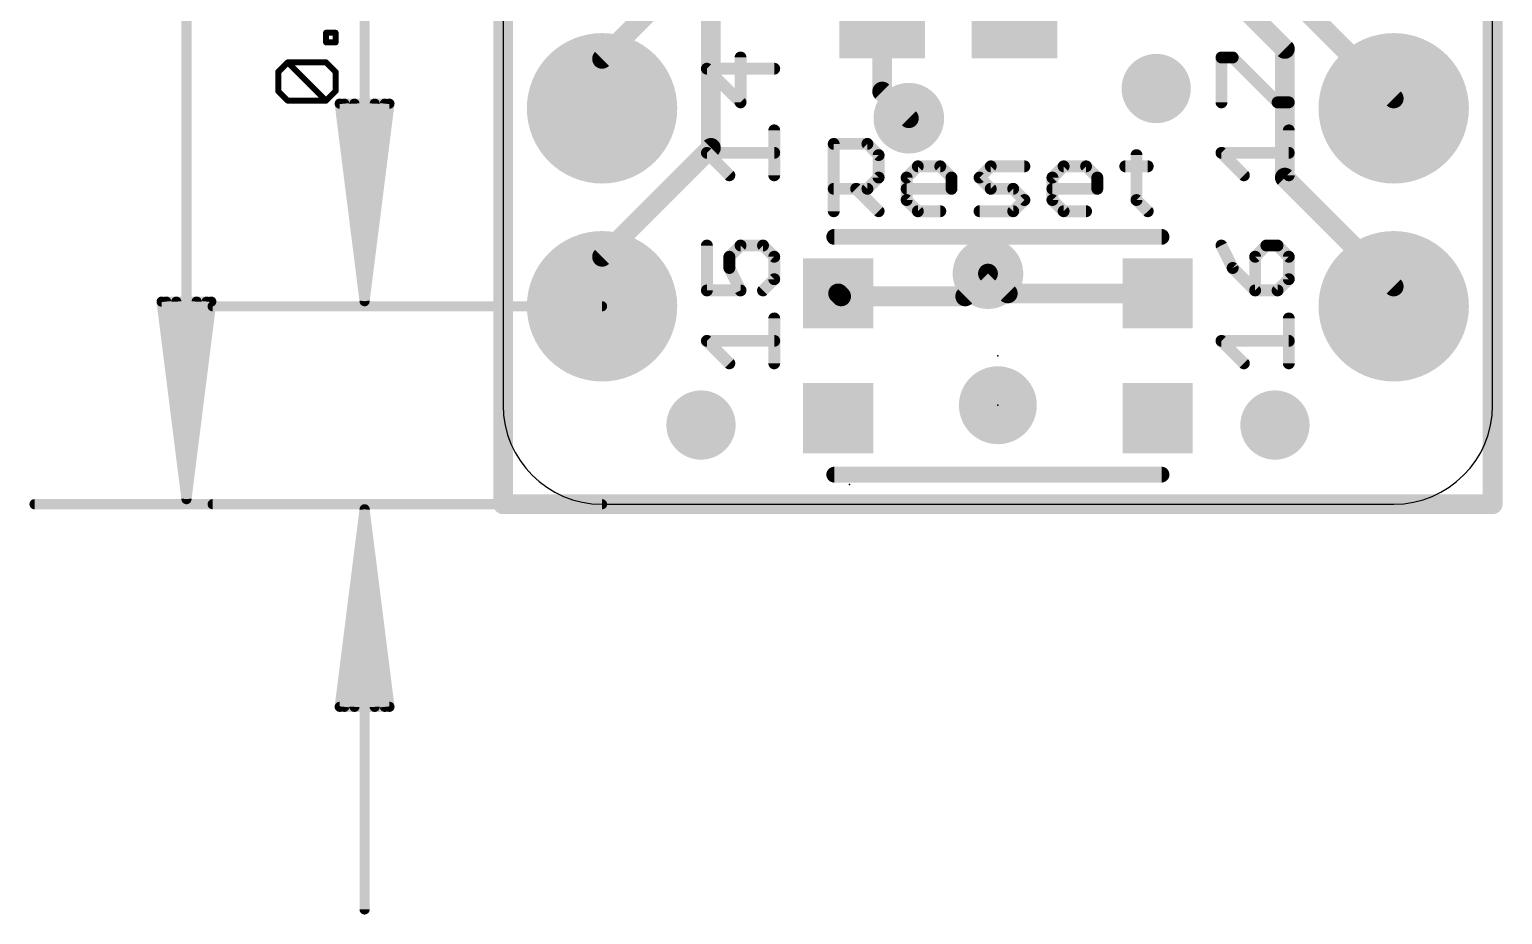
# Model space of a CAD drawing. Extents: x -6.1 to 12.8, y -5.3 to 38.3.
# Drawn here: x -6.08 to 12.83, y -5.27 to 6.09 of the extents above; entities that cross this region are included whole.
import ezdxf

# ---------------------------------------------------------------- set-up
doc = ezdxf.new("R2010")
doc.units = 0
for name, color, linetype in [('1', 12, 'CONTINUOUS'), ('17', 110, 'CONTINUOUS'), ('18', 110, 'CONTINUOUS'), ('20', 53, 'CONTINUOUS'), ('21', 40, 'CONTINUOUS'), ('23', 53, 'CONTINUOUS'), ('24', 53, 'CONTINUOUS'), ('47', 253, 'CONTINUOUS')]:
    doc.layers.add(name, color=color, linetype=linetype)

# ---------------------------------------------------------------- blocks, each defined once
blk = doc.blocks.new('PIE')
at = {"const_width": 0.5}
blk.add_lwpolyline([(0, -0.25, 1), (0, 0.25, 1), (0, -0.25)], format="xyb", dxfattribs=at)
blk = doc.blocks.new('ROUNDP')
at = {"const_width": 0.5}
blk.add_lwpolyline([(0, -0.25, 1), (0, 0.25, 1), (0, -0.25)], format="xyb", dxfattribs=at)
blk = doc.blocks.new('RECT')
blk.add_solid([(-0.5, -0.5), (0.5, -0.5), (-0.5, 0.5), (0.5, 0.5)])
blk = doc.blocks.new('ROUNDV')
at = {"const_width": 0.5}
blk.add_lwpolyline([(0, -0.25, 1), (0, 0.25, 1), (0, -0.25)], format="xyb", dxfattribs=at)

msp = doc.modelspace()

# ---------------------------------------------------------------- linework, layer by layer
at = {"layer": '1', "const_width": 0.254}
for points in [[(0, 33.02), (0, 0)], [(12.7, 0), (12.7, 33.02)], [(2.667, 7.112), (1.27, 5.715)], [(10.033, 6.604), (11.43, 5.207)], [(9.525, 6.35), (10.033, 5.842)], [(2.667, 6.223), (2.667, 4.572)], [(4.865, 5.295), (4.865, 6.223)], [(10.033, 5.842), (10.033, 4.191)], [(1.27, 5.715), (1.27, 5.08)], [(5.207, 4.953), (4.865, 5.295)], [(11.43, 5.207), (11.43, 5.08)], [(2.667, 4.572), (1.27, 3.175)], [(10.033, 4.191), (11.43, 2.794)], [(1.27, 3.175), (1.27, 2.54)], [(5.931, 2.667), (6.223, 2.959)], [(6.477, 2.705), (6.223, 2.959)], [(11.43, 2.794), (11.43, 2.54)], [(4.3, 2.705), (4.338, 2.667)], [(4.338, 2.667), (5.931, 2.667)], [(8.4, 2.705), (6.477, 2.705)], [(0, 0), (12.7, 0)]]:
    msp.add_lwpolyline(points, dxfattribs=at)
at = {"layer": '1', "const_width": 0.127}
for points in [[(10.0965, 5.842, 1), (9.9695, 5.842)], [(9.9881, 5.7971, 1), (10.0779, 5.8869)], [(1.3335, 5.715, 1), (1.2065, 5.715)], [(1.2251, 5.7599, 1), (1.3149, 5.6701)], [(4.9099, 5.3399, 1), (4.8201, 5.2501)], [(4.8015, 5.295, 1), (4.9285, 5.295)], [(11.4935, 5.207, 1), (11.3665, 5.207)], [(11.3851, 5.1621, 1), (11.4749, 5.2519)], [(1.2065, 5.08, 1), (1.3335, 5.08)], [(11.3665, 5.08, 1), (11.4935, 5.08)], [(5.1621, 4.9081, 1), (5.2519, 4.9979)], [(2.6035, 4.572, 1), (2.7305, 4.572)], [(2.7119, 4.5271, 1), (2.6221, 4.6169)], [(10.0779, 4.2359, 1), (9.9881, 4.1461)], [(9.9695, 4.191, 1), (10.0965, 4.191)], [(1.3335, 3.175, 1), (1.2065, 3.175)], [(1.2251, 3.2199, 1), (1.3149, 3.1301)], [(6.2679, 3.0039, 1), (6.1781, 2.9141)], [(6.2679, 2.9141, 1), (6.1781, 3.0039)], [(11.4935, 2.794, 1), (11.3665, 2.794)], [(11.3851, 2.7491, 1), (11.4749, 2.8389)], [(4.3449, 2.7499, 1), (4.2551, 2.6601)], [(4.338, 2.7305, 1), (4.338, 2.6035)], [(4.2931, 2.6221, 1), (4.3829, 2.7119)], [(5.8861, 2.7119, 1), (5.9759, 2.6221)], [(5.931, 2.6035, 1), (5.931, 2.7305)], [(6.477, 2.7685, 1), (6.477, 2.6415)], [(6.4321, 2.6601, 1), (6.5219, 2.7499)], [(8.4, 2.6415, 1), (8.4, 2.7685)], [(1.2065, 2.54, 1), (1.3335, 2.54)], [(11.3665, 2.54, 1), (11.4935, 2.54)], [(0, 0.0635, 1), (0, -0.0635)], [(-0.0635, 0, 1), (0.0635, 0)], [(12.6365, 0, 1), (12.7635, 0)], [(12.7, -0.0635, 1), (12.7, 0.0635)]]:
    msp.add_lwpolyline(points, format="xyb", dxfattribs=at)
at = {"layer": '20'}
for p, q in [((0, 31.75), (0, 1.27)), ((12.7, 1.27), (12.7, 31.75)), ((1.27, 0), (11.43, 0))]:
    msp.add_line(p, q, dxfattribs=at)
for centre, start, end in [((1.27, 1.27), 180, 270), ((11.43, 1.27), 270, 0)]:
    msp.add_arc(centre, 1.27, start, end, dxfattribs=at)
at = {"layer": '21'}
for points, const_width in [([(3.0476, 5.1562), (3.0476, 5.7324)], 0.1524), ([(9.2195, 5.1562), (9.2195, 5.7324)], 0.1524), ([(9.2195, 5.7324), (9.3635, 5.7324)], 0.1524), ([(9.3635, 5.7324), (9.9397, 5.1562)], 0.1524), ([(3.4798, 5.5884), (2.6155, 5.5884)], 0.1524), ([(2.6155, 5.5884), (3.0476, 5.1562)], 0.1524), ([(9.9397, 5.1562), (10.0838, 5.1562)], 0.1524), ([(3.4798, 4.2207), (3.4798, 4.7969)], 0.1524), ([(10.0838, 4.2207), (10.0838, 4.7969)], 0.1524), ([(2.9036, 4.2207), (2.6155, 4.5088)], 0.1524), ([(2.6155, 4.5088), (3.4798, 4.5088)], 0.1524), ([(4.2433, 3.7592), (4.2433, 4.6235)], 0.1524), ([(4.2433, 4.6235), (4.6755, 4.6235)], 0.1524), ([(4.6755, 4.6235), (4.8195, 4.4795)], 0.1524), ([(4.8195, 4.4795), (4.8195, 4.1914)], 0.1524), ([(8.1295, 4.4795), (8.1295, 3.9033)], 0.1524), ([(9.5076, 4.2207), (9.2195, 4.5088)], 0.1524), ([(9.2195, 4.5088), (10.0838, 4.5088)], 0.1524), ([(5.1788, 4.1914), (5.3229, 4.3354)], 0.1524), ([(5.3229, 4.3354), (5.611, 4.3354)], 0.1524), ([(5.611, 4.3354), (5.7551, 4.1914)], 0.1524), ([(6.1144, 4.1914), (6.2584, 4.3354)], 0.1524), ([(6.2584, 4.3354), (6.6906, 4.3354)], 0.1524), ([(7.0499, 4.1914), (7.1939, 4.3354)], 0.1524), ([(7.1939, 4.3354), (7.482, 4.3354)], 0.1524), ([(7.482, 4.3354), (7.6261, 4.1914)], 0.1524), ([(7.9854, 4.3354), (8.2735, 4.3354)], 0.1524), ([(4.8195, 4.1914), (4.6755, 4.0473)], 0.1524), ([(5.1788, 3.9033), (5.1788, 4.1914)], 0.1524), ([(5.7551, 4.1914), (5.7551, 4.0473)], 0.1524), ([(6.2584, 4.0473), (6.1144, 4.1914)], 0.1524), ([(7.0499, 3.9033), (7.0499, 4.1914)], 0.1524), ([(7.6261, 4.1914), (7.6261, 4.0473)], 0.1524), ([(4.6755, 4.0473), (4.2433, 4.0473)], 0.1524), ([(4.5314, 4.0473), (4.8195, 3.7592)], 0.1524), ([(5.7551, 4.0473), (5.1788, 4.0473)], 0.1524), ([(5.3229, 3.7592), (5.1788, 3.9033)], 0.1524), ([(6.5465, 4.0473), (6.2584, 4.0473)], 0.1524), ([(6.6906, 3.9033), (6.5465, 4.0473)], 0.1524), ([(6.5465, 3.7592), (6.6906, 3.9033)], 0.1524), ([(7.6261, 4.0473), (7.0499, 4.0473)], 0.1524), ([(7.1939, 3.7592), (7.0499, 3.9033)], 0.1524), ([(8.1295, 3.9033), (8.2735, 3.7592)], 0.1524), ([(5.611, 3.7592), (5.3229, 3.7592)], 0.1524), ([(6.1144, 3.7592), (6.5465, 3.7592)], 0.1524), ([(7.482, 3.7592), (7.1939, 3.7592)], 0.1524), ([(4.25, 3.4304), (8.45, 3.4304)], 0.2032), ([(2.6155, 3.3194), (2.6155, 2.7432)], 0.1524), ([(2.9036, 3.1754), (3.0476, 3.3194)], 0.1524), ([(2.9036, 3.0313), (2.9036, 3.1754)], 0.1524), ([(3.0476, 3.3194), (3.3357, 3.3194)], 0.1524), ([(3.3357, 3.3194), (3.4798, 3.1754)], 0.1524), ([(3.4798, 3.1754), (3.4798, 2.8873)], 0.1524), ([(9.2195, 3.3194), (9.3635, 3.0313)], 0.1524), ([(9.7957, 3.3194), (9.6516, 3.1754)], 0.1524), ([(9.6516, 3.1754), (9.6516, 2.7432)], 0.1524), ([(9.9397, 3.3194), (9.7957, 3.3194)], 0.1524), ([(10.0838, 3.1754), (9.9397, 3.3194)], 0.1524), ([(10.0838, 2.8873), (10.0838, 3.1754)], 0.1524), ([(3.0476, 2.7432), (2.9036, 3.0313)], 0.1524), ([(9.3635, 3.0313), (9.6516, 2.7432)], 0.1524), ([(3.4798, 2.8873), (3.3357, 2.7432)], 0.1524), ([(9.9397, 2.7432), (10.0838, 2.8873)], 0.1524), ([(2.6155, 2.7432), (3.0476, 2.7432)], 0.1524), ([(9.6516, 2.7432), (9.9397, 2.7432)], 0.1524), ([(3.4798, 1.8077), (3.4798, 2.3839)], 0.1524), ([(10.0838, 1.8077), (10.0838, 2.3839)], 0.1524), ([(2.9036, 1.8077), (2.6155, 2.0958)], 0.1524), ([(2.6155, 2.0958), (3.4798, 2.0958)], 0.1524), ([(9.5076, 1.8077), (9.2195, 2.0958)], 0.1524), ([(9.2195, 2.0958), (10.0838, 2.0958)], 0.1524), ([(8.45, 0.3796), (4.25, 0.3796)], 0.2032)]:
    msp.add_lwpolyline(points, dxfattribs=dict(at, const_width=const_width))
for points, const_width in [([(3.0857, 5.7324, 1), (3.0095, 5.7324)], 0.0762), ([(9.2576, 5.7324, 1), (9.1814, 5.7324)], 0.0762), ([(9.2195, 5.7705, 1), (9.2195, 5.6943)], 0.0762), ([(9.3905, 5.7594, 1), (9.3366, 5.7055)], 0.0762), ([(9.3635, 5.6943, 1), (9.3635, 5.7705)], 0.0762), ([(2.6424, 5.6153, 1), (2.5885, 5.5614)], 0.0762), ([(2.6155, 5.6265, 1), (2.6155, 5.5503)], 0.0762), ([(3.4798, 5.5503, 1), (3.4798, 5.6265)], 0.0762), ([(3.0095, 5.1562, 1), (3.0857, 5.1562)], 0.0762), ([(3.0207, 5.1293, 1), (3.0746, 5.1831)], 0.0762), ([(9.1814, 5.1562, 1), (9.2576, 5.1562)], 0.0762), ([(9.9397, 5.1943, 1), (9.9397, 5.1181)], 0.0762), ([(9.9128, 5.1293, 1), (9.9667, 5.1831)], 0.0762), ([(10.0838, 5.1181, 1), (10.0838, 5.1943)], 0.0762), ([(3.5179, 4.7969, 1), (3.4417, 4.7969)], 0.0762), ([(10.1219, 4.7969, 1), (10.0457, 4.7969)], 0.0762), ([(2.6424, 4.5357, 1), (2.5885, 4.4819)], 0.0762), ([(2.6155, 4.5469, 1), (2.6155, 4.4707)], 0.0762), ([(3.4798, 4.4707, 1), (3.4798, 4.5469)], 0.0762), ([(4.2814, 4.6235, 1), (4.2052, 4.6235)], 0.0762), ([(4.2433, 4.6616, 1), (4.2433, 4.5854)], 0.0762), ([(4.7024, 4.6505, 1), (4.6485, 4.5966)], 0.0762), ([(4.6755, 4.5854, 1), (4.6755, 4.6616)], 0.0762), ([(4.8576, 4.4795, 1), (4.7814, 4.4795)], 0.0762), ([(4.7926, 4.4525, 1), (4.8465, 4.5064)], 0.0762), ([(8.1676, 4.4795, 1), (8.0914, 4.4795)], 0.0762), ([(9.2464, 4.5357, 1), (9.1925, 4.4819)], 0.0762), ([(9.2195, 4.5469, 1), (9.2195, 4.4707)], 0.0762), ([(10.0838, 4.4707, 1), (10.0838, 4.5469)], 0.0762), ([(5.3229, 4.3735, 1), (5.3229, 4.2973)], 0.0762), ([(5.3498, 4.3085, 1), (5.296, 4.3624)], 0.0762), ([(5.638, 4.3624, 1), (5.5841, 4.3085)], 0.0762), ([(5.611, 4.2973, 1), (5.611, 4.3735)], 0.0762), ([(6.2584, 4.3735, 1), (6.2584, 4.2973)], 0.0762), ([(6.2854, 4.3085, 1), (6.2315, 4.3624)], 0.0762), ([(6.6906, 4.2973, 1), (6.6906, 4.3735)], 0.0762), ([(7.1939, 4.3735, 1), (7.1939, 4.2973)], 0.0762), ([(7.2209, 4.3085, 1), (7.167, 4.3624)], 0.0762), ([(7.509, 4.3624, 1), (7.4551, 4.3085)], 0.0762), ([(7.482, 4.2973, 1), (7.482, 4.3735)], 0.0762), ([(7.9854, 4.3735, 1), (7.9854, 4.2973)], 0.0762), ([(8.2735, 4.2973, 1), (8.2735, 4.3735)], 0.0762), ([(2.8766, 4.1937, 1), (2.9305, 4.2476)], 0.0762), ([(3.4417, 4.2207, 1), (3.5179, 4.2207)], 0.0762), ([(4.7814, 4.1914, 1), (4.8576, 4.1914)], 0.0762), ([(4.8465, 4.1644, 1), (4.7926, 4.2183)], 0.0762), ([(5.2169, 4.1914, 1), (5.1407, 4.1914)], 0.0762), ([(5.1519, 4.2183, 1), (5.2058, 4.1644)], 0.0762), ([(5.7932, 4.1914, 1), (5.717, 4.1914)], 0.0762), ([(5.7281, 4.1644, 1), (5.782, 4.2183)], 0.0762), ([(6.1413, 4.2183, 1), (6.0874, 4.1644)], 0.0762), ([(6.0874, 4.2183, 1), (6.1413, 4.1644)], 0.0762), ([(7.0229, 4.2183, 1), (7.0768, 4.1644)], 0.0762), ([(7.088, 4.1914, 1), (7.0118, 4.1914)], 0.0762), ([(7.6642, 4.1914, 1), (7.588, 4.1914)], 0.0762), ([(7.5992, 4.1644, 1), (7.653, 4.2183)], 0.0762), ([(9.4806, 4.1937, 1), (9.5345, 4.2476)], 0.0762), ([(10.0457, 4.2207, 1), (10.1219, 4.2207)], 0.0762), ([(4.2433, 4.0854, 1), (4.2433, 4.0092)], 0.0762), ([(4.5584, 4.0743, 1), (4.5045, 4.0204)], 0.0762), ([(4.6485, 4.0743, 1), (4.7024, 4.0204)], 0.0762), ([(4.6755, 4.0092, 1), (4.6755, 4.0854)], 0.0762), ([(5.1788, 4.0854, 1), (5.1788, 4.0092)], 0.0762), ([(5.2058, 3.9302, 1), (5.1519, 3.8763)], 0.0762), ([(5.717, 4.0473, 1), (5.7932, 4.0473)], 0.0762), ([(5.7551, 4.0092, 1), (5.7551, 4.0854)], 0.0762), ([(6.2584, 4.0854, 1), (6.2584, 4.0092)], 0.0762), ([(6.2315, 4.0204, 1), (6.2854, 4.0743)], 0.0762), ([(6.5735, 4.0743, 1), (6.5196, 4.0204)], 0.0762), ([(6.5465, 4.0092, 1), (6.5465, 4.0854)], 0.0762), ([(6.7175, 3.8763, 1), (6.6636, 3.9302)], 0.0762), ([(7.0768, 3.9302, 1), (7.0229, 3.8763)], 0.0762), ([(7.0499, 4.0854, 1), (7.0499, 4.0092)], 0.0762), ([(7.588, 4.0473, 1), (7.6642, 4.0473)], 0.0762), ([(7.6261, 4.0092, 1), (7.6261, 4.0854)], 0.0762), ([(8.1564, 3.9302, 1), (8.1025, 3.8763)], 0.0762), ([(4.2052, 3.7592, 1), (4.2814, 3.7592)], 0.0762), ([(4.7926, 3.7323, 1), (4.8465, 3.7861)], 0.0762), ([(5.1407, 3.9033, 1), (5.2169, 3.9033)], 0.0762), ([(5.3229, 3.7973, 1), (5.3229, 3.7211)], 0.0762), ([(5.296, 3.7323, 1), (5.3498, 3.7861)], 0.0762), ([(5.611, 3.7211, 1), (5.611, 3.7973)], 0.0762), ([(6.1144, 3.7973, 1), (6.1144, 3.7211)], 0.0762), ([(6.5196, 3.7861, 1), (6.5735, 3.7323)], 0.0762), ([(6.5465, 3.7211, 1), (6.5465, 3.7973)], 0.0762), ([(6.6636, 3.8763, 1), (6.7175, 3.9302)], 0.0762), ([(7.0118, 3.9033, 1), (7.088, 3.9033)], 0.0762), ([(7.1939, 3.7973, 1), (7.1939, 3.7211)], 0.0762), ([(7.167, 3.7323, 1), (7.2209, 3.7861)], 0.0762), ([(7.482, 3.7211, 1), (7.482, 3.7973)], 0.0762), ([(8.0914, 3.9033, 1), (8.1676, 3.9033)], 0.0762), ([(8.2466, 3.7323, 1), (8.3005, 3.7861)], 0.0762), ([(4.25, 3.4812, 1), (4.25, 3.3796)], 0.1016), ([(8.45, 3.3796, 1), (8.45, 3.4812)], 0.1016), ([(2.6536, 3.3194, 1), (2.5774, 3.3194)], 0.0762), ([(2.8766, 3.2023, 1), (2.9305, 3.1484)], 0.0762), ([(2.9417, 3.1754, 1), (2.8655, 3.1754)], 0.0762), ([(3.0476, 3.3575, 1), (3.0476, 3.2813)], 0.0762), ([(3.0746, 3.2925, 1), (3.0207, 3.3464)], 0.0762), ([(3.3627, 3.3464, 1), (3.3088, 3.2925)], 0.0762), ([(3.3357, 3.2813, 1), (3.3357, 3.3575)], 0.0762), ([(3.5179, 3.1754, 1), (3.4417, 3.1754)], 0.0762), ([(3.4529, 3.1484, 1), (3.5067, 3.2023)], 0.0762), ([(9.2535, 3.3365, 1), (9.1854, 3.3024)], 0.0762), ([(9.6897, 3.1754, 1), (9.6135, 3.1754)], 0.0762), ([(9.6247, 3.2023, 1), (9.6786, 3.1484)], 0.0762), ([(9.7957, 3.3575, 1), (9.7957, 3.2813)], 0.0762), ([(9.8226, 3.2925, 1), (9.7687, 3.3464)], 0.0762), ([(9.9667, 3.3464, 1), (9.9128, 3.2925)], 0.0762), ([(9.9397, 3.2813, 1), (9.9397, 3.3575)], 0.0762), ([(10.1219, 3.1754, 1), (10.0457, 3.1754)], 0.0762), ([(10.0569, 3.1484, 1), (10.1107, 3.2023)], 0.0762), ([(2.9377, 3.0484, 1), (2.8695, 3.0143)], 0.0762), ([(2.8655, 3.0313, 1), (2.9417, 3.0313)], 0.0762), ([(9.3905, 3.0583, 1), (9.3366, 3.0044)], 0.0762), ([(9.3294, 3.0143, 1), (9.3976, 3.0484)], 0.0762), ([(3.4417, 2.8873, 1), (3.5179, 2.8873)], 0.0762), ([(3.5067, 2.8603, 1), (3.4529, 2.9142)], 0.0762), ([(10.0457, 2.8873, 1), (10.1219, 2.8873)], 0.0762), ([(10.1107, 2.8603, 1), (10.0569, 2.9142)], 0.0762), ([(2.6155, 2.7813, 1), (2.6155, 2.7051)], 0.0762), ([(2.5774, 2.7432, 1), (2.6536, 2.7432)], 0.0762), ([(3.0136, 2.7262, 1), (3.0817, 2.7602)], 0.0762), ([(3.0476, 2.7051, 1), (3.0476, 2.7813)], 0.0762), ([(3.3088, 2.7701, 1), (3.3627, 2.7163)], 0.0762), ([(9.6516, 2.7813, 1), (9.6516, 2.7051)], 0.0762), ([(9.6135, 2.7432, 1), (9.6897, 2.7432)], 0.0762), ([(9.6247, 2.7163, 1), (9.6786, 2.7701)], 0.0762), ([(9.9128, 2.7701, 1), (9.9667, 2.7163)], 0.0762), ([(9.9397, 2.7051, 1), (9.9397, 2.7813)], 0.0762), ([(3.5179, 2.3839, 1), (3.4417, 2.3839)], 0.0762), ([(10.1219, 2.3839, 1), (10.0457, 2.3839)], 0.0762), ([(2.6424, 2.1227, 1), (2.5885, 2.0689)], 0.0762), ([(2.6155, 2.1339, 1), (2.6155, 2.0577)], 0.0762), ([(3.4798, 2.0577, 1), (3.4798, 2.1339)], 0.0762), ([(9.2464, 2.1227, 1), (9.1925, 2.0689)], 0.0762), ([(9.2195, 2.1339, 1), (9.2195, 2.0577)], 0.0762), ([(10.0838, 2.0577, 1), (10.0838, 2.1339)], 0.0762), ([(2.8766, 1.7807, 1), (2.9305, 1.8346)], 0.0762), ([(3.4417, 1.8077, 1), (3.5179, 1.8077)], 0.0762), ([(9.4806, 1.7807, 1), (9.5345, 1.8346)], 0.0762), ([(10.0457, 1.8077, 1), (10.1219, 1.8077)], 0.0762), ([(4.25, 0.4304, 1), (4.25, 0.3288)], 0.1016), ([(8.45, 0.3288, 1), (8.45, 0.4304)], 0.1016)]:
    msp.add_lwpolyline(points, format="xyb", dxfattribs=dict(at, const_width=const_width))
at = {"layer": '23'}
for p in [(6.35, 1.905), (6.35, 1.27)]:
    msp.add_point(p, dxfattribs=at)
at = {"layer": '24'}
msp.add_point((4.445, 0.254), dxfattribs=at)
at = {"layer": '47'}
for points, const_width in [([(-4.064, 32.955), (-4.064, 0.065)], 0.13), ([(-1.778, 2.605), (-1.778, 7.4161)], 0.13), ([(-2.2722, 5.9265), (-2.2722, 6.0494)], 0.0762), ([(-2.2722, 6.0494), (-2.1493, 6.0494)], 0.0762), ([(-2.1493, 6.0494), (-2.1493, 5.9265)], 0.0762), ([(-2.1493, 5.9265), (-2.2722, 5.9265)], 0.0762), ([(-2.8865, 5.5467), (-2.7637, 5.6696)], 0.0762), ([(-2.7637, 5.6696), (-2.2722, 5.6696)], 0.0762), ([(-2.2722, 5.1781), (-2.7637, 5.6696)], 0.0762), ([(-2.2722, 5.6696), (-2.1493, 5.5467)], 0.0762), ([(-2.8865, 5.301), (-2.8865, 5.5467)], 0.0762), ([(-2.1493, 5.5467), (-2.1493, 5.301)], 0.0762), ([(-2.7637, 5.1781), (-2.8865, 5.301)], 0.0762), ([(-2.1493, 5.301), (-2.2722, 5.1781)], 0.0762), ([(-2.2722, 5.1781), (-2.7637, 5.1781)], 0.0762), ([(-1.778, 2.605), (-2.0972, 5.14)], 0.13), ([(-2.0972, 5.14), (-1.4588, 5.14)], 0.13), ([(-1.778, 2.605), (-2.038, 5.14)], 0.13), ([(-1.778, 2.605), (-1.908, 5.14)], 0.13), ([(-1.4588, 5.14), (-1.778, 2.605)], 0.13), ([(-1.648, 5.14), (-1.778, 2.605)], 0.13), ([(-1.518, 5.14), (-1.778, 2.605)], 0.13), ([(-4.064, 0.065), (-4.3832, 2.6)], 0.13), ([(-4.3832, 2.6), (-3.7448, 2.6)], 0.13), ([(-4.064, 0.065), (-4.324, 2.6)], 0.13), ([(-4.064, 0.065), (-4.194, 2.6)], 0.13), ([(-3.7448, 2.6), (-4.064, 0.065)], 0.13), ([(-3.934, 2.6), (-4.064, 0.065)], 0.13), ([(-3.804, 2.6), (-4.064, 0.065)], 0.13), ([(1.27, 2.54), (-3.728, 2.54)], 0.13), ([(1.27, 0), (-6.014, 0)], 0.13), ([(1.27, 0), (-3.728, 0)], 0.13), ([(-1.778, -0.065), (-2.0972, -2.6)], 0.13), ([(-1.778, -0.065), (-2.038, -2.6)], 0.13), ([(-1.778, -0.065), (-1.908, -2.6)], 0.13), ([(-1.778, -0.065), (-1.778, -5.2)], 0.13), ([(-1.4588, -2.6), (-1.778, -0.065)], 0.13), ([(-1.648, -2.6), (-1.778, -0.065)], 0.13), ([(-1.518, -2.6), (-1.778, -0.065)], 0.13), ([(-2.0972, -2.6), (-1.4588, -2.6)], 0.13)]:
    msp.add_lwpolyline(points, dxfattribs=dict(at, const_width=const_width))
for points, const_width in [([(-2.2722, 6.0684, 1), (-2.2722, 6.0303)], 0.0381), ([(-2.2531, 6.0494, 1), (-2.2912, 6.0494)], 0.0381), ([(-2.1303, 6.0494, 1), (-2.1684, 6.0494)], 0.0381), ([(-2.1493, 6.0303, 1), (-2.1493, 6.0684)], 0.0381), ([(-2.2722, 5.9456, 1), (-2.2722, 5.9075)], 0.0381), ([(-2.2912, 5.9265, 1), (-2.2531, 5.9265)], 0.0381), ([(-2.1684, 5.9265, 1), (-2.1303, 5.9265)], 0.0381), ([(-2.1493, 5.9075, 1), (-2.1493, 5.9456)], 0.0381), ([(-2.7637, 5.6886, 1), (-2.7637, 5.6505)], 0.0381), ([(-2.7502, 5.6831, 1), (-2.7771, 5.6561)], 0.0381), ([(-2.7502, 5.6561, 1), (-2.7771, 5.6831)], 0.0381), ([(-2.2587, 5.6831, 1), (-2.2856, 5.6561)], 0.0381), ([(-2.2722, 5.6505, 1), (-2.2722, 5.6886)], 0.0381), ([(-2.8675, 5.5467, 1), (-2.9056, 5.5467)], 0.0381), ([(-2.9, 5.5602, 1), (-2.8731, 5.5332)], 0.0381), ([(-2.1303, 5.5467, 1), (-2.1684, 5.5467)], 0.0381), ([(-2.1628, 5.5332, 1), (-2.1358, 5.5602)], 0.0381), ([(-2.9056, 5.301, 1), (-2.8675, 5.301)], 0.0381), ([(-2.8731, 5.3144, 1), (-2.9, 5.2875)], 0.0381), ([(-2.1684, 5.301, 1), (-2.1303, 5.301)], 0.0381), ([(-2.1358, 5.2875, 1), (-2.1628, 5.3144)], 0.0381), ([(-2.7637, 5.1972, 1), (-2.7637, 5.1591)], 0.0381), ([(-2.7771, 5.1646, 1), (-2.7502, 5.1916)], 0.0381), ([(-2.2856, 5.1916, 1), (-2.2587, 5.1646)], 0.0381), ([(-2.2856, 5.1646, 1), (-2.2587, 5.1916)], 0.0381), ([(-2.2722, 5.1591, 1), (-2.2722, 5.1972)], 0.0381), ([(-2.065, 5.1441, 1), (-2.1295, 5.1359)], 0.065), ([(-2.0972, 5.1725, 1), (-2.0972, 5.1075)], 0.065), ([(-2.0057, 5.1433, 1), (-2.0703, 5.1367)], 0.065), ([(-1.8755, 5.1417, 1), (-1.9405, 5.1383)], 0.065), ([(-1.6155, 5.1383, 1), (-1.6805, 5.1417)], 0.065), ([(-1.4857, 5.1367, 1), (-1.5503, 5.1433)], 0.065), ([(-1.4265, 5.1359, 1), (-1.491, 5.1441)], 0.065), ([(-1.4588, 5.1075, 1), (-1.4588, 5.1725)], 0.065), ([(-4.351, 2.6041, 1), (-4.4155, 2.5959)], 0.065), ([(-4.3832, 2.6325, 1), (-4.3832, 2.5675)], 0.065), ([(-4.2917, 2.6033, 1), (-4.3563, 2.5967)], 0.065), ([(-4.1615, 2.6017, 1), (-4.2265, 2.5983)], 0.065), ([(-3.9015, 2.5983, 1), (-3.9665, 2.6017)], 0.065), ([(-3.7717, 2.5967, 1), (-3.8363, 2.6033)], 0.065), ([(-3.7125, 2.5959, 1), (-3.777, 2.6041)], 0.065), ([(-3.7448, 2.5675, 1), (-3.7448, 2.6325)], 0.065), ([(-3.728, 2.5725, 1), (-3.728, 2.5075)], 0.065), ([(-1.8102, 2.6091, 1), (-1.7458, 2.6009)], 0.065), ([(-1.8103, 2.6083, 1), (-1.7457, 2.6017)], 0.065), ([(-1.8105, 2.6033, 1), (-1.7455, 2.6067)], 0.065), ([(-1.8105, 2.6067, 1), (-1.7455, 2.6033)], 0.065), ([(-1.8105, 2.605, 1), (-1.7455, 2.605)], 0.065), ([(-1.8103, 2.6017, 1), (-1.7457, 2.6083)], 0.065), ([(-1.8102, 2.6009, 1), (-1.7458, 2.6091)], 0.065), ([(1.27, 2.5075, 1), (1.27, 2.5725)], 0.065), ([(-6.014, 0.0325, 1), (-6.014, -0.0325)], 0.065), ([(-4.0962, 0.0691, 1), (-4.0318, 0.0609)], 0.065), ([(-4.0963, 0.0683, 1), (-4.0317, 0.0617)], 0.065), ([(-4.0965, 0.0633, 1), (-4.0315, 0.0667)], 0.065), ([(-4.0965, 0.0667, 1), (-4.0315, 0.0633)], 0.065), ([(-4.0965, 0.065, 1), (-4.0315, 0.065)], 0.065), ([(-4.0963, 0.0617, 1), (-4.0317, 0.0683)], 0.065), ([(-4.0962, 0.0609, 1), (-4.0318, 0.0691)], 0.065), ([(-3.728, 0.0325, 1), (-3.728, -0.0325)], 0.065), ([(-1.7455, -0.0667, 1), (-1.8105, -0.0633)], 0.065), ([(-1.7455, -0.0633, 1), (-1.8105, -0.0667)], 0.065), ([(1.27, -0.0325, 1), (1.27, 0.0325)], 0.065), ([(1.27, -0.0325, 1), (1.27, 0.0325)], 0.065), ([(-1.7455, -0.065, 1), (-1.8105, -0.065)], 0.065), ([(-1.7458, -0.0609, 1), (-1.8102, -0.0691)], 0.065), ([(-1.7457, -0.0617, 1), (-1.8103, -0.0683)], 0.065), ([(-1.7457, -0.0683, 1), (-1.8103, -0.0617)], 0.065), ([(-1.7458, -0.0691, 1), (-1.8102, -0.0609)], 0.065), ([(-2.1295, -2.5959, 1), (-2.065, -2.6041)], 0.065), ([(-2.0972, -2.5675, 1), (-2.0972, -2.6325)], 0.065), ([(-2.0703, -2.5967, 1), (-2.0057, -2.6033)], 0.065), ([(-1.9405, -2.5983, 1), (-1.8755, -2.6017)], 0.065), ([(-1.6805, -2.6017, 1), (-1.6155, -2.5983)], 0.065), ([(-1.5503, -2.6033, 1), (-1.4857, -2.5967)], 0.065), ([(-1.491, -2.6041, 1), (-1.4265, -2.5959)], 0.065), ([(-1.4588, -2.6325, 1), (-1.4588, -2.5675)], 0.065), ([(-1.8105, -5.2, 1), (-1.7455, -5.2)], 0.065)]:
    msp.add_lwpolyline(points, format="xyb", dxfattribs=dict(at, const_width=const_width))

# ---------------------------------------------------------------- block references
at = {"layer": '1', "xscale": 1.1}
for p in [(4.865, 6.223), (6.565, 6.223)]:
    msp.add_blockref('RECT', p, dxfattribs=at)
at = {"layer": '1', "xscale": 0.9, "yscale": 0.9, "rotation": 180}
for p in [(4.3, 2.705), (8.4, 2.705), (4.3, 1.105), (8.4, 1.105)]:
    msp.add_blockref('RECT', p, dxfattribs=at)
at = {"layer": '1'}
msp.add_blockref('PIE', (6.35, 1.27), dxfattribs=at)
at = {"layer": '17', "xscale": 1.9304, "yscale": 1.9304}
for p in [(1.27, 5.08), (11.43, 5.08), (1.27, 2.54), (11.43, 2.54)]:
    msp.add_blockref('ROUNDP', p, dxfattribs=at)
at = {"layer": '18'}
for p, xscale, yscale in [((8.382, 5.334), 0.889, 0.889), ((8.382, 5.334), 0.889, 0.889), ((5.207, 4.953), 0.9064, 0.9064), ((5.207, 4.953), 0.9064, 0.9064), ((6.223, 2.959), 0.9064, 0.9064), ((6.223, 2.959), 0.9064, 0.9064), ((2.54, 1.016), 0.889, 0.889), ((2.54, 1.016), 0.889, 0.889), ((9.906, 1.016), 0.889, 0.889), ((9.906, 1.016), 0.889, 0.889)]:
    msp.add_blockref('ROUNDV', p, dxfattribs=dict(at, xscale=xscale, yscale=yscale))

doc.saveas('drawing.dxf')
